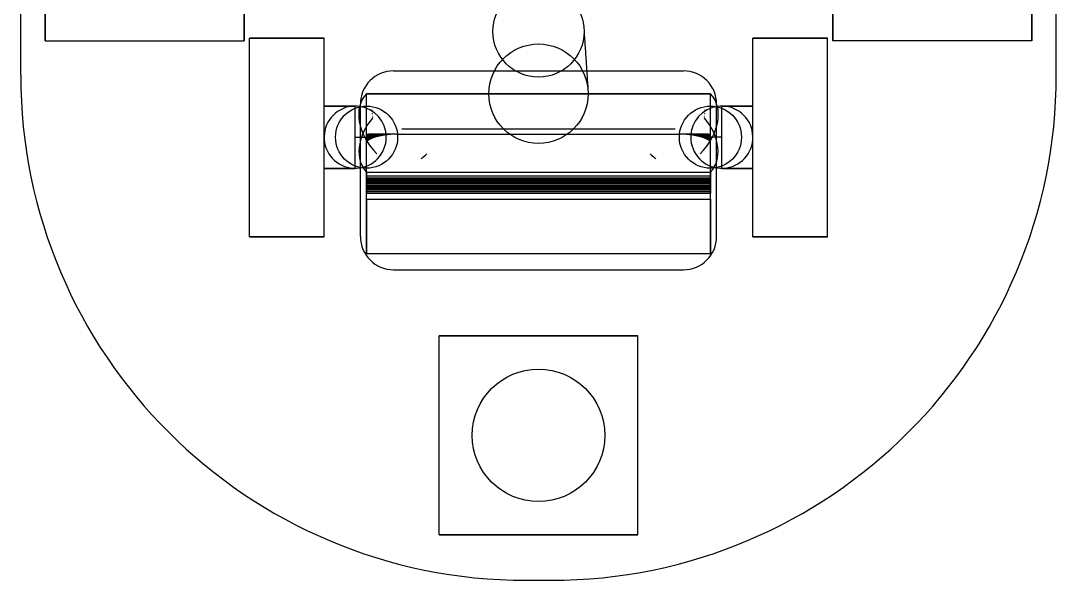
# Model space of a CAD drawing. Header units: millimetres. Extents: x -12.5 to 12.5, y -20 to 24.
# Drawn here: x -12.5 to 12.5, y -20 to -6.49 of the extents above; entities that cross this region are included whole.
import ezdxf

# ---------------------------------------------------------------- set-up
doc = ezdxf.new("R2010")
doc.units = ezdxf.units.MM

msp = doc.modelspace()

# ---------------------------------------------------------------- linework, layer by layer
for p, q in [((-12.5, -7.8, -6.5), (-12.5, 19, -6.5)), ((-12.5, -7.8, -6.5), (-12.5, 19, -6.5)), ((12.5, -7.8, -6.5), (12.5, 19, -6.5)), ((12.5, -7.8, -6.5), (12.5, 19, -6.5)), ((-12.5, -7.8), (-12.5, -3.5)), ((-12.5, -7.8), (-12.5, -3.5)), ((12.5, -7.8), (12.5, -3.5)), ((12.5, -7.8), (12.5, -3.5)), ((-11.908, -5.175), (-11.908, -6.975)), ((-11.908, -5.175), (-11.908, -6.975)), ((-11.908, -6.975, -5.85), (-11.908, -5.175, -5.85)), ((-11.908, -6.975, -5.85), (-11.908, -5.175, -5.85)), ((-7.108, -5.175), (-7.108, -6.975)), ((-7.108, -6.975, -5.85), (-7.108, -5.175, -5.85)), ((-7.108, -5.175), (-7.108, -6.975)), ((-7.108, -6.975, -5.85), (-7.108, -5.175, -5.85)), ((7.108, -5.175), (7.108, -6.975)), ((7.108, -5.175), (7.108, -6.975)), ((7.108, -6.975, -5.85), (7.108, -5.175, -5.85)), ((7.108, -6.975, -5.85), (7.108, -5.175, -5.85)), ((11.908, -5.175), (11.908, -6.975)), ((11.908, -6.975, -5.85), (11.908, -5.175, -5.85)), ((11.908, -5.175), (11.908, -6.975)), ((11.908, -6.975, -5.85), (11.908, -5.175, -5.85)), ((-11.908, -6.975), (-7.108, -6.975)), ((-11.908, -6.975, -5.85), (-11.908, -6.975)), ((-11.908, -6.975, -5.85), (-11.908, -6.975)), ((-11.908, -6.975), (-7.108, -6.975)), ((-11.908, -6.975, -5.85), (-7.108, -6.975, -5.85)), ((-11.908, -6.975, -5.85), (-7.108, -6.975, -5.85)), ((-7.108, -6.975, -5.85), (-7.108, -6.975)), ((-7.108, -6.975, -5.85), (-7.108, -6.975)), ((-6.975, -11.708), (-6.975, -6.908)), ((-5.175, -6.908), (-6.975, -6.908)), ((-5.175, -6.908), (-6.975, -6.908)), ((-6.975, -6.908, -5.85), (-6.975, -6.908)), ((-6.975, -6.908, -5.85), (-5.175, -6.908, -5.85)), ((-6.975, -11.708, -5.85), (-6.975, -6.908, -5.85)), ((-6.975, -6.908, -5.85), (-6.975, -6.908)), ((-6.975, -11.708), (-6.975, -6.908)), ((-6.975, -11.708, -5.85), (-6.975, -6.908, -5.85)), ((-6.975, -6.908, -5.85), (-5.175, -6.908, -5.85)), ((-5.175, -8.555), (-5.175, -6.908)), ((-5.175, -8.555), (-5.175, -6.908)), ((-5.175, -6.908, -5.85), (-5.175, -6.908)), ((-5.175, -11.708, -5.85), (-5.175, -6.908, -5.85)), ((-5.175, -6.908, -5.85), (-5.175, -6.908)), ((-5.175, -11.708, -5.85), (-5.175, -6.908, -5.85)), ((5.175, -8.555), (5.175, -6.908)), ((5.175, -6.908), (6.975, -6.908)), ((5.175, -11.708, -5.85), (5.175, -6.908, -5.85)), ((5.175, -6.908, -5.85), (5.175, -6.908)), ((5.175, -8.555), (5.175, -6.908)), ((5.175, -6.908, -5.85), (5.175, -6.908)), ((6.975, -6.908, -5.85), (5.175, -6.908, -5.85)), ((5.175, -6.908), (6.975, -6.908)), ((6.975, -6.908, -5.85), (5.175, -6.908, -5.85)), ((5.175, -11.708, -5.85), (5.175, -6.908, -5.85)), ((6.975, -11.708), (6.975, -6.908)), ((6.975, -11.708), (6.975, -6.908)), ((6.975, -6.908, -5.85), (6.975, -6.908)), ((6.975, -11.708, -5.85), (6.975, -6.908, -5.85)), ((6.975, -6.908, -5.85), (6.975, -6.908)), ((6.975, -11.708, -5.85), (6.975, -6.908, -5.85)), ((11.908, -6.975), (7.108, -6.975)), ((7.108, -6.975, -5.85), (7.108, -6.975)), ((11.908, -6.975, -5.85), (7.108, -6.975, -5.85)), ((7.108, -6.975, -5.85), (7.108, -6.975)), ((11.908, -6.975), (7.108, -6.975)), ((11.908, -6.975, -5.85), (7.108, -6.975, -5.85)), ((11.908, -6.975, -5.85), (11.908, -6.975)), ((11.908, -6.975, -5.85), (11.908, -6.975)), ((-3.5, -7.7), (3.5, -7.7)), ((-3.5, -7.7), (-3.5, -7.7, 2.2)), ((-3.5, -7.7), (3.5, -7.7)), ((-3.5, -7.7), (-3.5, -7.7, 2.2)), ((-3.5, -7.7, 2.2), (3.5, -7.7, 2.2)), ((-3.5, -7.7, 2.2), (3.5, -7.7, 2.2)), ((3.5, -7.7), (3.5, -7.7, 2.2)), ((3.5, -7.7), (3.5, -7.7, 2.2)), ((-12.5, -7.8, -6.5), (-12.5, -7.8)), ((-12.5, -7.8, -6.5), (-12.5, -7.8)), ((12.5, -7.8, -6.5), (12.5, -7.8)), ((12.5, -7.8, -6.5), (12.5, -7.8)), ((-4.3, -11.7), (-4.3, -8.5)), ((-4.3, -11.7, 2.2), (-4.3, -8.5, 2.2)), ((-4.3, -8.5), (-4.3, -8.5, 2.2)), ((-4.3, -11.7), (-4.3, -8.5)), ((-4.3, -8.5), (-4.3, -8.5, 2.2)), ((-4.3, -11.7, 2.2), (-4.3, -8.5, 2.2)), ((4.15, -8.25, -6.5), (-4.15, -8.25, -6.5)), ((-4.15, -12.119, -6.5), (-4.15, -8.25, -6.5)), ((-4.15, -8.25, 0.65), (-4.15, -8.25, -6.5)), ((-4.15, -9.233, 0.65), (-4.15, -8.25, 0.65)), ((-4.15, -12.119, -6.5), (-4.15, -8.25, -6.5)), ((-4.15, -8.25, 0.65), (-4.15, -8.25, -6.5)), ((4.15, -8.25, -6.5), (-4.15, -8.25, -6.5)), ((-4.15, -8.25, 0.65), (4.15, -8.25, 0.65)), ((-4.15, -9.233, 0.65), (-4.15, -8.25, 0.65)), ((-4.15, -8.25, 0.65), (4.15, -8.25, 0.65)), ((4.15, -12.119, -6.5), (4.15, -8.25, -6.5)), ((4.15, -8.25, 0.65), (4.15, -8.25, -6.5)), ((4.15, -12.119, -6.5), (4.15, -8.25, -6.5)), ((4.15, -9.233, 0.65), (4.15, -8.25, 0.65)), ((4.15, -8.25, 0.65), (4.15, -8.25, -6.5)), ((4.15, -9.233, 0.65), (4.15, -8.25, 0.65)), ((4.3, -11.7), (4.3, -8.5)), ((4.3, -11.7, 2.2), (4.3, -8.5, 2.2)), ((4.3, -11.7), (4.3, -8.5)), ((4.3, -8.5), (4.3, -8.5, 2.2)), ((4.3, -8.5), (4.3, -8.5, 2.2)), ((4.3, -11.7, 2.2), (4.3, -8.5, 2.2)), ((-4.425, -8.555), (-5.175, -8.555)), ((-4.425, -8.555), (-5.175, -8.555)), ((-5.175, -8.555, -5.2), (-5.175, -8.555)), ((-5.175, -8.555, -5.2), (-4.425, -8.555, -5.2)), ((-5.175, -10.055, -5.2), (-5.175, -8.555, -5.2)), ((-5.175, -8.555, -5.2), (-5.175, -8.555)), ((-5.175, -10.055, -5.2), (-5.175, -8.555, -5.2)), ((-5.175, -8.555, -5.2), (-4.425, -8.555, -5.2)), ((-4.425, -10.055), (-4.425, -8.555)), ((-4.425, -8.555, -4.361), (-4.425, -8.555)), ((-4.425, -10.055), (-4.425, -8.555)), ((-4.425, -8.555, -5.2), (-4.425, -8.555, -4.539)), ((-4.425, -8.555, -4.539), (-4.425, -8.555, -4.361)), ((-4.425, -8.555, -4.361), (-4.425, -8.555)), ((-4.425, -9.3, -5.2), (-4.425, -8.555, -5.2)), ((-4.425, -8.555, -5.2), (-4.425, -8.555, -4.539)), ((-4.425, -9.3, -5.2), (-4.425, -8.555, -5.2)), ((-4.425, -8.555, -4.539), (-4.425, -8.555, -4.361)), ((4.425, -10.055), (4.425, -8.555)), ((4.425, -8.555), (5.175, -8.555)), ((4.425, -8.555, -4.361), (4.425, -8.555)), ((4.425, -10.055), (4.425, -8.555)), ((4.425, -8.555, -5.2), (4.425, -8.555, -4.539)), ((5.175, -8.555, -5.2), (4.425, -8.555, -5.2)), ((4.425, -8.555), (5.175, -8.555)), ((4.425, -8.555, -4.361), (4.425, -8.555)), ((4.425, -8.555, -4.539), (4.425, -8.555, -4.361)), ((5.175, -8.555, -5.2), (4.425, -8.555, -5.2)), ((4.425, -9.3, -5.2), (4.425, -8.555, -5.2)), ((4.425, -9.3, -5.2), (4.425, -8.555, -5.2)), ((4.425, -8.555, -5.2), (4.425, -8.555, -4.539)), ((4.425, -8.555, -4.539), (4.425, -8.555, -4.361)), ((5.175, -8.555, -5.2), (5.175, -8.555)), ((5.175, -10.055, -5.2), (5.175, -8.555, -5.2)), ((5.175, -8.555, -5.2), (5.175, -8.555)), ((5.175, -10.055, -5.2), (5.175, -8.555, -5.2)), ((-4.15, -9.248, 0.65), (-4.15, -9.233, 0.65)), ((-4.15, -9.248, 0.65), (-4.15, -9.233, 0.65)), ((-4.15, -9.262, 0.651), (-4.15, -9.248, 0.65)), ((-4.15, -9.262, 0.651), (-4.15, -9.248, 0.65)), ((-3.424, -9.224, 1.491), (3.424, -9.224, 1.491)), ((-3.424, -9.224, 1.491), (3.424, -9.224, 1.491)), ((-3.424, -9.224, 1.491), (3.424, -9.224, 1.491)), ((-3.424, -9.224, 1.491), (3.424, -9.224, 1.491)), ((-3.424, -9.224, 1.491), (3.424, -9.224, 1.491)), ((-3.424, -9.224, 1.491), (3.424, -9.224, 1.491)), ((-3.424, -9.225, 1.491), (3.424, -9.225, 1.491)), ((-3.424, -9.225, 1.491), (3.424, -9.225, 1.491)), ((-3.424, -9.225, 1.491), (3.424, -9.225, 1.491)), ((-3.424, -9.225, 1.491), (3.424, -9.225, 1.491)), ((-3.424, -9.225, 1.491), (3.424, -9.225, 1.491)), ((-3.424, -9.225, 1.491), (3.424, -9.225, 1.491)), ((-3.424, -9.225, 1.491), (3.424, -9.225, 1.491)), ((-3.424, -9.225, 1.491), (3.424, -9.225, 1.491)), ((-3.424, -9.225, 1.491), (3.424, -9.225, 1.491)), ((-3.424, -9.225, 1.491), (3.424, -9.225, 1.491)), ((-3.424, -9.225, 1.491), (3.424, -9.225, 1.491)), ((-3.424, -9.225, 1.491), (3.424, -9.225, 1.491)), ((-3.424, -9.226, 1.491), (3.424, -9.226, 1.491)), ((-3.424, -9.226, 1.491), (3.424, -9.226, 1.491)), ((-3.424, -9.226, 1.491), (3.424, -9.226, 1.491)), ((-3.424, -9.226, 1.491), (3.424, -9.226, 1.491)), ((-3.424, -9.226, 1.491), (3.424, -9.226, 1.491)), ((-3.424, -9.226, 1.491), (3.424, -9.226, 1.491)), ((-3.424, -9.226, 1.491), (3.424, -9.226, 1.491)), ((-3.424, -9.226, 1.491), (3.424, -9.226, 1.491)), ((-3.424, -9.226, 1.491), (3.424, -9.226, 1.491)), ((-3.424, -9.226, 1.491), (3.424, -9.226, 1.491)), ((-3.424, -9.226, 1.491), (3.424, -9.226, 1.491)), ((-3.424, -9.226, 1.491), (3.424, -9.226, 1.491)), ((-3.3, -9.1, 1.5), (-3.3, -9.1, 1.5)), ((-3.3, -9.1, 1.5), (3.3, -9.1, 1.5)), ((-3.3, -9.1, 1.5), (3.3, -9.1, 1.5)), ((-3.3, -9.1, 1.5), (-3.3, -9.1, 1.5)), ((-3.3, -9.1, 1.5), (3.3, -9.1, 1.5)), ((-3.3, -9.1, 1.5), (3.3, -9.1, 1.5)), ((3.3, -9.1, 1.5), (3.3, -9.1, 1.5)), ((3.3, -9.1, 1.5), (3.3, -9.1, 1.5)), ((4.15, -9.248, 0.65), (4.15, -9.233, 0.65)), ((4.15, -9.248, 0.65), (4.15, -9.233, 0.65)), ((4.15, -9.262, 0.651), (4.15, -9.248, 0.65)), ((4.15, -9.262, 0.651), (4.15, -9.248, 0.65)), ((-4.425, -10.055, -5.2), (-4.425, -9.3, -5.2)), ((-4.425, -9.3, -5.2), (-4.15, -9.3, -5.2)), ((-4.425, -9.3, -5.2), (-4.15, -9.3, -5.2)), ((-4.425, -10.055, -5.2), (-4.425, -9.3, -5.2)), ((-4.15, -9.277, 0.652), (-4.15, -9.262, 0.651)), ((-4.15, -9.277, 0.652), (-4.15, -9.262, 0.651)), ((-4.15, -9.292, 0.653), (-4.15, -9.277, 0.652)), ((-4.15, -9.292, 0.653), (-4.15, -9.277, 0.652)), ((-4.15, -9.307, 0.654), (-4.15, -9.292, 0.653)), ((-4.15, -9.307, 0.654), (-4.15, -9.292, 0.653)), ((-4.15, -9.322, 0.655), (-4.15, -9.307, 0.654)), ((-4.15, -9.322, 0.655), (-4.15, -9.307, 0.654)), ((-4.15, -9.336, 0.657), (-4.15, -9.322, 0.655)), ((-4.15, -9.336, 0.657), (-4.15, -9.322, 0.655)), ((-4.15, -9.351, 0.659), (-4.15, -9.336, 0.657)), ((-4.15, -9.351, 0.659), (-4.15, -9.336, 0.657)), ((-4.15, -9.366, 0.662), (-4.15, -9.351, 0.659)), ((-4.15, -9.366, 0.662), (-4.15, -9.351, 0.659)), ((-4.15, -9.38, 0.664), (-4.15, -9.366, 0.662)), ((-4.15, -9.38, 0.664), (-4.15, -9.366, 0.662)), ((-4.15, -9.395, 0.667), (-4.15, -9.38, 0.664)), ((-4.15, -9.395, 0.667), (-4.15, -9.38, 0.664)), ((-4.15, -9.409, 0.67), (-4.15, -9.395, 0.667)), ((-4.15, -9.409, 0.67), (-4.15, -9.395, 0.667)), ((-4.15, -9.424, 0.673), (-4.15, -9.409, 0.67)), ((-4.15, -9.424, 0.673), (-4.15, -9.409, 0.67)), ((-4.15, -9.438, 0.677), (-4.15, -9.424, 0.673)), ((-4.15, -9.438, 0.677), (-4.15, -9.424, 0.673)), ((-4.15, -10.145, 0.867), (-4.15, -9.438, 0.677)), ((-4.15, -10.145, 0.867), (-4.15, -9.438, 0.677)), ((4.15, -9.277, 0.652), (4.15, -9.262, 0.651)), ((4.15, -9.277, 0.652), (4.15, -9.262, 0.651)), ((4.15, -9.292, 0.653), (4.15, -9.277, 0.652)), ((4.15, -9.292, 0.653), (4.15, -9.277, 0.652)), ((4.15, -9.307, 0.654), (4.15, -9.292, 0.653)), ((4.15, -9.307, 0.654), (4.15, -9.292, 0.653)), ((4.425, -9.3, -5.2), (4.15, -9.3, -5.2)), ((4.425, -9.3, -5.2), (4.15, -9.3, -5.2)), ((4.15, -9.322, 0.655), (4.15, -9.307, 0.654)), ((4.15, -9.322, 0.655), (4.15, -9.307, 0.654)), ((4.15, -9.336, 0.657), (4.15, -9.322, 0.655)), ((4.15, -9.336, 0.657), (4.15, -9.322, 0.655)), ((4.15, -9.351, 0.659), (4.15, -9.336, 0.657)), ((4.15, -9.351, 0.659), (4.15, -9.336, 0.657)), ((4.15, -9.366, 0.662), (4.15, -9.351, 0.659)), ((4.15, -9.366, 0.662), (4.15, -9.351, 0.659)), ((4.15, -9.38, 0.664), (4.15, -9.366, 0.662)), ((4.15, -9.38, 0.664), (4.15, -9.366, 0.662)), ((4.15, -9.395, 0.667), (4.15, -9.38, 0.664)), ((4.15, -9.395, 0.667), (4.15, -9.38, 0.664)), ((4.15, -9.409, 0.67), (4.15, -9.395, 0.667)), ((4.15, -9.409, 0.67), (4.15, -9.395, 0.667)), ((4.15, -9.424, 0.673), (4.15, -9.409, 0.67)), ((4.15, -9.424, 0.673), (4.15, -9.409, 0.67)), ((4.15, -9.438, 0.677), (4.15, -9.424, 0.673)), ((4.15, -9.438, 0.677), (4.15, -9.424, 0.673)), ((4.15, -10.145, 0.867), (4.15, -9.438, 0.677)), ((4.15, -10.145, 0.867), (4.15, -9.438, 0.677)), ((4.425, -10.055, -5.2), (4.425, -9.3, -5.2)), ((4.425, -10.055, -5.2), (4.425, -9.3, -5.2)), ((-4.425, -10.055), (-5.175, -10.055)), ((-5.175, -11.708), (-5.175, -10.055)), ((-5.175, -10.055, -5.2), (-4.425, -10.055, -5.2)), ((-5.175, -10.055, -5.2), (-5.175, -10.055)), ((-4.425, -10.055), (-5.175, -10.055)), ((-5.175, -11.708), (-5.175, -10.055)), ((-5.175, -10.055, -5.2), (-5.175, -10.055)), ((-5.175, -10.055, -5.2), (-4.425, -10.055, -5.2)), ((-4.425, -10.055, -5.2), (-4.425, -10.055)), ((-4.425, -10.055, -5.2), (-4.425, -10.055)), ((-4.15, -10.145, 0.867), (-4.15, -10.656, -1.041)), ((-4.15, -10.145, 0.867), (-4.15, -10.656, -1.041)), ((-4.15, -10.145, 0.867), (4.15, -10.145, 0.867)), ((-4.15, -10.145, 0.867), (4.15, -10.145, 0.867)), ((-4.15, -10.289, -1.216), (-4.15, -10.24, -1.222)), ((-4.15, -10.24, -1.222), (-4.15, -10.241, -1.228)), ((-4.15, -10.24, -1.222), (-4.15, -10.241, -1.228)), ((4.15, -10.24, -1.222), (-4.15, -10.24, -1.222)), ((4.15, -10.24, -1.222), (-4.15, -10.24, -1.222)), ((-4.15, -10.289, -1.216), (-4.15, -10.24, -1.222)), ((-4.15, -10.241, -1.228), (-4.15, -10.364, -1.689)), ((-4.15, -10.241, -1.228), (-4.15, -10.364, -1.689)), ((4.15, -10.241, -1.228), (-4.15, -10.241, -1.228)), ((4.15, -10.241, -1.228), (-4.15, -10.241, -1.228)), ((4.15, -10.145, 0.867), (4.15, -10.656, -1.041)), ((4.15, -10.145, 0.867), (4.15, -10.656, -1.041)), ((4.15, -10.24, -1.222), (4.15, -10.241, -1.228)), ((4.15, -10.289, -1.216), (4.15, -10.24, -1.222)), ((4.15, -10.24, -1.222), (4.15, -10.241, -1.228)), ((4.15, -10.289, -1.216), (4.15, -10.24, -1.222)), ((4.15, -10.241, -1.228), (4.15, -10.364, -1.689)), ((4.15, -10.241, -1.228), (4.15, -10.364, -1.689)), ((4.425, -10.055), (5.175, -10.055)), ((4.425, -10.055, -5.2), (4.425, -10.055)), ((4.425, -10.055), (5.175, -10.055)), ((5.175, -10.055, -5.2), (4.425, -10.055, -5.2)), ((4.425, -10.055, -5.2), (4.425, -10.055)), ((5.175, -10.055, -5.2), (4.425, -10.055, -5.2)), ((5.175, -11.708), (5.175, -10.055)), ((5.175, -10.055, -5.2), (5.175, -10.055)), ((5.175, -11.708), (5.175, -10.055)), ((5.175, -10.055, -5.2), (5.175, -10.055)), ((-4.15, -10.336, -1.197), (-4.15, -10.287, -1.204)), ((-4.15, -10.287, -1.204), (-4.15, -10.289, -1.216)), ((-4.15, -10.287, -1.204), (-4.15, -10.289, -1.216)), ((4.15, -10.287, -1.204), (-4.15, -10.287, -1.204)), ((4.15, -10.287, -1.204), (-4.15, -10.287, -1.204)), ((-4.15, -10.336, -1.197), (-4.15, -10.287, -1.204)), ((-4.15, -10.289, -1.216), (4.15, -10.289, -1.216)), ((-4.15, -10.289, -1.216), (4.15, -10.289, -1.216)), ((-4.15, -10.383, -1.177), (-4.15, -10.334, -1.185)), ((-4.15, -10.334, -1.185), (-4.15, -10.336, -1.197)), ((-4.15, -10.334, -1.185), (-4.15, -10.336, -1.197)), ((4.15, -10.334, -1.185), (-4.15, -10.334, -1.185)), ((4.15, -10.334, -1.185), (-4.15, -10.334, -1.185)), ((-4.15, -10.383, -1.177), (-4.15, -10.334, -1.185)), ((-4.15, -10.336, -1.197), (4.15, -10.336, -1.197)), ((-4.15, -10.336, -1.197), (4.15, -10.336, -1.197)), ((-4.15, -10.799, -1.572), (-4.15, -10.364, -1.689)), ((-4.15, -10.799, -1.572), (-4.15, -10.364, -1.689)), ((-4.15, -10.364, -1.689), (4.15, -10.364, -1.689)), ((-4.15, -10.364, -1.689), (4.15, -10.364, -1.689)), ((-4.15, -10.43, -1.156), (-4.15, -10.381, -1.165)), ((-4.15, -10.381, -1.165), (-4.15, -10.383, -1.177)), ((-4.15, -10.381, -1.165), (-4.15, -10.383, -1.177)), ((4.15, -10.381, -1.165), (-4.15, -10.381, -1.165)), ((4.15, -10.381, -1.165), (-4.15, -10.381, -1.165)), ((-4.15, -10.43, -1.156), (-4.15, -10.381, -1.165)), ((-4.15, -10.383, -1.177), (4.15, -10.383, -1.177)), ((-4.15, -10.383, -1.177), (4.15, -10.383, -1.177)), ((-4.15, -10.476, -1.135), (-4.15, -10.427, -1.144)), ((-4.15, -10.427, -1.144), (-4.15, -10.43, -1.156)), ((-4.15, -10.427, -1.144), (-4.15, -10.43, -1.156)), ((4.15, -10.427, -1.144), (-4.15, -10.427, -1.144)), ((4.15, -10.427, -1.144), (-4.15, -10.427, -1.144)), ((-4.15, -10.476, -1.135), (-4.15, -10.427, -1.144)), ((-4.15, -10.43, -1.156), (4.15, -10.43, -1.156)), ((-4.15, -10.43, -1.156), (4.15, -10.43, -1.156)), ((-4.15, -10.522, -1.113), (-4.15, -10.473, -1.123)), ((-4.15, -10.473, -1.123), (-4.15, -10.476, -1.135)), ((-4.15, -10.473, -1.123), (-4.15, -10.476, -1.135)), ((4.15, -10.473, -1.123), (-4.15, -10.473, -1.123)), ((4.15, -10.473, -1.123), (-4.15, -10.473, -1.123)), ((-4.15, -10.522, -1.113), (-4.15, -10.473, -1.123)), ((-4.15, -10.476, -1.135), (4.15, -10.476, -1.135)), ((-4.15, -10.476, -1.135), (4.15, -10.476, -1.135)), ((4.15, -10.287, -1.204), (4.15, -10.289, -1.216)), ((4.15, -10.336, -1.197), (4.15, -10.287, -1.204)), ((4.15, -10.287, -1.204), (4.15, -10.289, -1.216)), ((4.15, -10.336, -1.197), (4.15, -10.287, -1.204)), ((4.15, -10.334, -1.185), (4.15, -10.336, -1.197)), ((4.15, -10.383, -1.177), (4.15, -10.334, -1.185)), ((4.15, -10.334, -1.185), (4.15, -10.336, -1.197)), ((4.15, -10.383, -1.177), (4.15, -10.334, -1.185)), ((4.15, -10.799, -1.572), (4.15, -10.364, -1.689)), ((4.15, -10.799, -1.572), (4.15, -10.364, -1.689)), ((4.15, -10.381, -1.165), (4.15, -10.383, -1.177)), ((4.15, -10.43, -1.156), (4.15, -10.381, -1.165)), ((4.15, -10.381, -1.165), (4.15, -10.383, -1.177)), ((4.15, -10.43, -1.156), (4.15, -10.381, -1.165)), ((4.15, -10.427, -1.144), (4.15, -10.43, -1.156)), ((4.15, -10.476, -1.135), (4.15, -10.427, -1.144)), ((4.15, -10.427, -1.144), (4.15, -10.43, -1.156)), ((4.15, -10.476, -1.135), (4.15, -10.427, -1.144)), ((4.15, -10.473, -1.123), (4.15, -10.476, -1.135)), ((4.15, -10.522, -1.113), (4.15, -10.473, -1.123)), ((4.15, -10.473, -1.123), (4.15, -10.476, -1.135)), ((4.15, -10.522, -1.113), (4.15, -10.473, -1.123)), ((-4.15, -10.567, -1.09), (-4.15, -10.519, -1.101)), ((-4.15, -10.519, -1.101), (-4.15, -10.522, -1.113)), ((-4.15, -10.519, -1.101), (-4.15, -10.522, -1.113)), ((4.15, -10.519, -1.101), (-4.15, -10.519, -1.101)), ((4.15, -10.519, -1.101), (-4.15, -10.519, -1.101)), ((-4.15, -10.567, -1.09), (-4.15, -10.519, -1.101)), ((-4.15, -10.522, -1.113), (4.15, -10.522, -1.113)), ((-4.15, -10.522, -1.113), (4.15, -10.522, -1.113)), ((-4.15, -10.612, -1.066), (-4.15, -10.564, -1.078)), ((-4.15, -10.564, -1.078), (-4.15, -10.567, -1.09)), ((-4.15, -10.564, -1.078), (-4.15, -10.567, -1.09)), ((4.15, -10.564, -1.078), (-4.15, -10.564, -1.078)), ((4.15, -10.564, -1.078), (-4.15, -10.564, -1.078)), ((-4.15, -10.612, -1.066), (-4.15, -10.564, -1.078)), ((-4.15, -10.567, -1.09), (4.15, -10.567, -1.09)), ((-4.15, -10.567, -1.09), (4.15, -10.567, -1.09)), ((-4.15, -10.656, -1.041), (-4.15, -10.609, -1.054)), ((-4.15, -10.609, -1.054), (-4.15, -10.612, -1.066)), ((-4.15, -10.609, -1.054), (-4.15, -10.612, -1.066)), ((4.15, -10.609, -1.054), (-4.15, -10.609, -1.054)), ((4.15, -10.609, -1.054), (-4.15, -10.609, -1.054)), ((-4.15, -10.656, -1.041), (-4.15, -10.609, -1.054)), ((-4.15, -10.612, -1.066), (4.15, -10.612, -1.066)), ((-4.15, -10.612, -1.066), (4.15, -10.612, -1.066)), ((-4.15, -10.656, -1.041), (4.15, -10.656, -1.041)), ((-4.15, -10.656, -1.041), (4.15, -10.656, -1.041)), ((4.15, -10.519, -1.101), (4.15, -10.522, -1.113)), ((4.15, -10.567, -1.09), (4.15, -10.519, -1.101)), ((4.15, -10.519, -1.101), (4.15, -10.522, -1.113)), ((4.15, -10.567, -1.09), (4.15, -10.519, -1.101)), ((4.15, -10.564, -1.078), (4.15, -10.567, -1.09)), ((4.15, -10.612, -1.066), (4.15, -10.564, -1.078)), ((4.15, -10.564, -1.078), (4.15, -10.567, -1.09)), ((4.15, -10.612, -1.066), (4.15, -10.564, -1.078)), ((4.15, -10.609, -1.054), (4.15, -10.612, -1.066)), ((4.15, -10.656, -1.041), (4.15, -10.609, -1.054)), ((4.15, -10.609, -1.054), (4.15, -10.612, -1.066)), ((4.15, -10.656, -1.041), (4.15, -10.609, -1.054)), ((-4.15, -10.799, -1.572), (-4.15, -12.119, -6.5)), ((-4.15, -10.799, -1.572), (4.15, -10.799, -1.572)), ((-4.15, -10.799, -1.572), (-4.15, -12.119, -6.5)), ((-4.15, -10.799, -1.572), (4.15, -10.799, -1.572)), ((4.15, -10.799, -1.572), (4.15, -12.119, -6.5)), ((4.15, -10.799, -1.572), (4.15, -12.119, -6.5)), ((-5.175, -11.708), (-6.975, -11.708)), ((-6.975, -11.708, -5.85), (-5.175, -11.708, -5.85)), ((-6.975, -11.708, -5.85), (-6.975, -11.708)), ((-5.175, -11.708), (-6.975, -11.708)), ((-6.975, -11.708, -5.85), (-6.975, -11.708)), ((-6.975, -11.708, -5.85), (-5.175, -11.708, -5.85)), ((-5.175, -11.708, -5.85), (-5.175, -11.708)), ((-5.175, -11.708, -5.85), (-5.175, -11.708)), ((-4.3, -11.7), (-4.3, -11.7, 2.2)), ((-4.3, -11.7), (-4.3, -11.7, 2.2)), ((4.3, -11.7), (4.3, -11.7, 2.2)), ((4.3, -11.7), (4.3, -11.7, 2.2)), ((5.175, -11.708), (6.975, -11.708)), ((5.175, -11.708, -5.85), (5.175, -11.708)), ((5.175, -11.708, -5.85), (5.175, -11.708)), ((5.175, -11.708), (6.975, -11.708)), ((6.975, -11.708, -5.85), (5.175, -11.708, -5.85)), ((6.975, -11.708, -5.85), (5.175, -11.708, -5.85)), ((6.975, -11.708, -5.85), (6.975, -11.708)), ((6.975, -11.708, -5.85), (6.975, -11.708)), ((4.15, -12.119, -6.5), (-4.15, -12.119, -6.5)), ((4.15, -12.119, -6.5), (-4.15, -12.119, -6.5)), ((-3.5, -12.5), (3.5, -12.5)), ((-3.5, -12.5), (-3.5, -12.5, 2.2)), ((-3.5, -12.5), (3.5, -12.5)), ((-3.5, -12.5, 2.2), (3.5, -12.5, 2.2)), ((-3.5, -12.5), (-3.5, -12.5, 2.2)), ((-3.5, -12.5, 2.2), (3.5, -12.5, 2.2)), ((3.5, -12.5), (3.5, -12.5, 2.2)), ((3.5, -12.5), (3.5, -12.5, 2.2)), ((2.4, -14.1, -6.5), (-2.4, -14.1, -6.5)), ((-2.4, -18.9, -6.5), (-2.4, -14.1, -6.5)), ((-2.4, -14.1, -2.1), (2.4, -14.1, -2.1)), ((-2.4, -14.1, -6.5), (-2.4, -14.1, -2.1)), ((2.4, -14.1, -6.5), (-2.4, -14.1, -6.5)), ((-2.4, -18.9, -6.5), (-2.4, -14.1, -6.5)), ((-2.4, -14.1, -6.5), (-2.4, -14.1, -2.1)), ((-2.4, -18.9, -2.1), (-2.4, -14.1, -2.1)), ((-2.4, -18.9, -2.1), (-2.4, -14.1, -2.1)), ((-2.4, -14.1, -2.1), (2.4, -14.1, -2.1)), ((2.4, -18.9, -6.5), (2.4, -14.1, -6.5)), ((2.4, -18.9, -2.1), (2.4, -14.1, -2.1)), ((2.4, -14.1, -6.5), (2.4, -14.1, -2.1)), ((2.4, -18.9, -6.5), (2.4, -14.1, -6.5)), ((2.4, -14.1, -6.5), (2.4, -14.1, -2.1)), ((2.4, -18.9, -2.1), (2.4, -14.1, -2.1)), ((1.6, -16.5, -2), (1.6, -16.5)), ((1.6, -16.5, -2), (1.6, -16.5)), ((2.4, -18.9, -6.5), (-2.4, -18.9, -6.5)), ((2.4, -18.9, -6.5), (-2.4, -18.9, -6.5)), ((-2.4, -18.9, -6.5), (-2.4, -18.9, -2.1)), ((-2.4, -18.9, -2.1), (2.4, -18.9, -2.1)), ((-2.4, -18.9, -6.5), (-2.4, -18.9, -2.1)), ((-2.4, -18.9, -2.1), (2.4, -18.9, -2.1)), ((2.4, -18.9, -6.5), (2.4, -18.9, -2.1)), ((2.4, -18.9, -6.5), (2.4, -18.9, -2.1)), ((-0.3, -20), (0.3, -20)), ((-0.3, -20, -6.5), (-0.3, -20)), ((-0.3, -20, -6.5), (0.3, -20, -6.5)), ((-0.3, -20, -6.5), (0.3, -20, -6.5)), ((-0.3, -20), (0.3, -20)), ((-0.3, -20, -6.5), (-0.3, -20)), ((0.3, -20, -6.5), (0.3, -20)), ((0.3, -20, -6.5), (0.3, -20))]:
    msp.add_line(p, q)
for centre, radius in [((0, -6.75, -5), 1.1), ((0, -6.75, -5), 1.1), ((0, -8.25, -5), 1.2), ((0, -8.25, -5), 1.2), ((-4.15, -9.3, -4.45), 0.75), ((-4.15, -9.3, -4.45), 0.75), ((4.15, -9.3, -4.45), 0.75), ((4.15, -9.3, -4.45), 0.75), ((0, -16.5), 1.6), ((0, -16.5), 1.6), ((0, -16.5, -2), 1.6), ((0, -16.5, -2), 1.6)]:
    msp.add_circle(centre, radius)
for centre, radius, start, end in [((-3.5, -8.5), 0.8, 90, 180), ((-3.5, -8.5), 0.8, 90, 180), ((-3.5, -8.5, 2.2), 0.8, 90, 180), ((-3.5, -8.5, 2.2), 0.8, 90, 180), ((3.5, -8.5), 0.8, 0, 90), ((3.5, -8.5), 0.8, 0, 90), ((3.5, -8.5, 2.2), 0.8, 0, 90), ((3.5, -8.5, 2.2), 0.8, 0, 90), ((-0.3, -7.8), 12.2, 180, 270), ((-0.3, -7.8, -6.5), 12.2, 180, 270), ((-0.3, -7.8), 12.2, 180, 270), ((-0.3, -7.8, -6.5), 12.2, 180, 270), ((0.3, -7.8), 12.2, -90, 0), ((0.3, -7.8, -6.5), 12.2, -90, 0), ((0.3, -7.8, -6.5), 12.2, -90, 0), ((0.3, -7.8), 12.2, -90, 0), ((-4.425, -9.3, -4.45), 0.75, 96.8466, 360), ((-4.425, -9.3, -4.45), 0.75, 96.8466, 360), ((-4.425, -9.3, -4.45), 0.75, 83.1534, 96.8466), ((-4.425, -9.3, -4.45), 0.75, 83.1534, 96.8466), ((-4.425, -9.3, -4.45), 0.75, 0, 83.1534), ((-4.425, -9.3, -4.45), 0.75, 0, 83.1534), ((4.425, -9.3, -4.45), 0.75, -180, 83.1534), ((4.425, -9.3, -4.45), 0.75, -180, 83.1534), ((4.425, -9.3, -4.45), 0.75, 96.8466, 180), ((4.425, -9.3, -4.45), 0.75, 96.8466, 180), ((4.425, -9.3, -4.45), 0.75, 83.1534, 96.8466), ((4.425, -9.3, -4.45), 0.75, 83.1534, 96.8466), ((-3.5, -11.7), 0.8, 180, 270), ((-3.5, -11.7), 0.8, 180, 270), ((-3.5, -11.7, 2.2), 0.8, 180, 270), ((-3.5, -11.7, 2.2), 0.8, 180, 270), ((3.5, -11.7), 0.8, -90, 0), ((3.5, -11.7), 0.8, -90, 0), ((3.5, -11.7, 2.2), 0.8, -90, 0), ((3.5, -11.7, 2.2), 0.8, -90, 0)]:
    msp.add_arc(centre, radius, start, end)
for centre, major_axis, ratio, start_param, end_param in [((-3.3, -9.1, 0.65), (-0.85, 0.85), 0.707107, 0, 1.570796), ((-3.3, -9.1, 0.65), (-0.85, 0.85), 0.707107, 0, 1.570796), ((3.3, -9.1, 0.65), (0.85, 0.85), 0.707107, 4.712389, 6.283185), ((3.3, -9.1, 0.65), (0.85, 0.85), 0.707107, 4.712389, 6.283185), ((-3.3, -9.115, 0.648), (0.85, 0.85, -0.015), 0.707107, 1.717143, 1.71893), ((-3.3, -9.115, 0.648), (0.85, 0.85, -0.015), 0.707107, 1.717143, 1.71893), ((-3.3, -9.13, 0.646), (0.85, 0.849, -0.03), 0.707107, 1.717143, 1.71893), ((-3.3, -9.13, 0.646), (0.85, 0.849, -0.03), 0.707107, 1.717143, 1.71893), ((-3.3, -9.145, 0.645), (0.85, 0.849, -0.044), 0.707107, 1.717143, 1.71893), ((-3.3, -9.145, 0.645), (0.85, 0.849, -0.044), 0.707107, 1.717143, 1.71893), ((-3.3, -9.16, 0.643), (0.85, 0.848, -0.059), 0.707107, 1.717143, 1.71893), ((-3.3, -9.16, 0.643), (0.85, 0.848, -0.059), 0.707107, 1.717143, 1.71893), ((-3.3, -9.175, 0.642), (0.85, 0.847, -0.074), 0.707107, 1.717143, 1.71893), ((-3.3, -9.175, 0.642), (0.85, 0.847, -0.074), 0.707107, 1.717143, 1.71893), ((-3.3, -9.19, 0.642), (0.85, 0.845, -0.089), 0.707107, 1.717143, 1.71893), ((-3.3, -9.19, 0.642), (0.85, 0.845, -0.089), 0.707107, 1.717143, 1.71893), ((-3.3, -9.205, 0.641), (0.85, 0.844, -0.104), 0.707107, 1.717143, 1.71893), ((-3.3, -9.205, 0.641), (0.85, 0.844, -0.104), 0.707107, 1.717143, 1.71893), ((-3.3, -9.22, 0.641), (0.85, 0.842, -0.118), 0.707107, 1.717143, 1.71893), ((-3.3, -9.22, 0.641), (0.85, 0.842, -0.118), 0.707107, 1.717143, 1.71893), ((3.3, -9.205, 0.641), (-0.85, 0.844, -0.104), 0.707107, 4.564255, 4.566042), ((3.3, -9.205, 0.641), (-0.85, 0.844, -0.104), 0.707107, 4.564255, 4.566042), ((3.3, -9.22, 0.641), (-0.85, 0.842, -0.118), 0.707107, 4.564255, 4.566042), ((3.3, -9.22, 0.641), (-0.85, 0.842, -0.118), 0.707107, 4.564255, 4.566042), ((3.3, -9.175, 0.642), (-0.85, 0.847, -0.074), 0.707107, 4.564255, 4.566042), ((3.3, -9.175, 0.642), (-0.85, 0.847, -0.074), 0.707107, 4.564255, 4.566042), ((3.3, -9.19, 0.642), (-0.85, 0.845, -0.089), 0.707107, 4.564255, 4.566042), ((3.3, -9.19, 0.642), (-0.85, 0.845, -0.089), 0.707107, 4.564255, 4.566042), ((3.3, -9.13, 0.646), (-0.85, 0.849, -0.03), 0.707107, 4.564255, 4.566042), ((3.3, -9.13, 0.646), (-0.85, 0.849, -0.03), 0.707107, 4.564255, 4.566042), ((3.3, -9.145, 0.645), (-0.85, 0.849, -0.044), 0.707107, 4.564255, 4.566042), ((3.3, -9.145, 0.645), (-0.85, 0.849, -0.044), 0.707107, 4.564255, 4.566042), ((3.3, -9.16, 0.643), (-0.85, 0.848, -0.059), 0.707107, 4.564255, 4.566042), ((3.3, -9.16, 0.643), (-0.85, 0.848, -0.059), 0.707107, 4.564255, 4.566042), ((3.3, -9.115, 0.648), (-0.85, 0.85, -0.015), 0.707107, 4.564255, 4.566042), ((3.3, -9.115, 0.648), (-0.85, 0.85, -0.015), 0.707107, 4.564255, 4.566042), ((-3.3, -9.324, 0.647), (0.85, 0.821, -0.22), 0.707107, 1.717143, 3.141593), ((-3.3, -9.324, 0.647), (0.85, 0.821, -0.22), 0.707107, 1.717143, 3.141593), ((-3.3, -9.235, 0.641), (0.85, 0.84, -0.133), 0.707107, 1.717143, 1.71893), ((-3.3, -9.235, 0.641), (0.85, 0.84, -0.133), 0.707107, 1.717143, 1.71893), ((-3.3, -9.25, 0.641), (0.85, 0.837, -0.148), 0.707107, 1.717143, 1.71893), ((-3.3, -9.25, 0.641), (0.85, 0.837, -0.148), 0.707107, 1.717143, 1.71893), ((-3.3, -9.264, 0.642), (0.85, 0.834, -0.162), 0.707107, 1.717143, 1.71893), ((-3.3, -9.264, 0.642), (0.85, 0.834, -0.162), 0.707107, 1.717143, 1.71893), ((-3.3, -9.279, 0.643), (0.85, 0.831, -0.177), 0.707107, 1.717143, 1.71893), ((-3.3, -9.279, 0.643), (0.85, 0.831, -0.177), 0.707107, 1.717143, 1.71893), ((-3.3, -9.294, 0.644), (0.85, 0.828, -0.191), 0.707107, 1.717143, 1.71893), ((-3.3, -9.294, 0.644), (0.85, 0.828, -0.191), 0.707107, 1.717143, 1.71893), ((-3.3, -9.309, 0.645), (0.85, 0.825, -0.206), 0.707107, 1.717143, 1.71893), ((-3.3, -9.309, 0.645), (0.85, 0.825, -0.206), 0.707107, 1.717143, 1.71893), ((3.3, -9.324, 0.647), (-0.85, 0.821, -0.22), 0.707107, 3.141593, 4.566042), ((3.3, -9.324, 0.647), (-0.85, 0.821, -0.22), 0.707107, 3.141593, 4.566042), ((3.3, -9.309, 0.645), (-0.85, 0.825, -0.206), 0.707107, 4.564255, 4.566042), ((3.3, -9.309, 0.645), (-0.85, 0.825, -0.206), 0.707107, 4.564255, 4.566042), ((3.3, -9.294, 0.644), (-0.85, 0.828, -0.191), 0.707107, 4.564255, 4.566042), ((3.3, -9.294, 0.644), (-0.85, 0.828, -0.191), 0.707107, 4.564255, 4.566042), ((3.3, -9.279, 0.643), (-0.85, 0.831, -0.177), 0.707107, 4.564255, 4.566042), ((3.3, -9.279, 0.643), (-0.85, 0.831, -0.177), 0.707107, 4.564255, 4.566042), ((3.3, -9.264, 0.642), (-0.85, 0.834, -0.162), 0.707107, 4.564255, 4.566042), ((3.3, -9.264, 0.642), (-0.85, 0.834, -0.162), 0.707107, 4.564255, 4.566042), ((3.3, -9.25, 0.641), (-0.85, 0.837, -0.148), 0.707107, 4.564255, 4.566042), ((3.3, -9.25, 0.641), (-0.85, 0.837, -0.148), 0.707107, 4.564255, 4.566042), ((3.3, -9.235, 0.641), (-0.85, 0.84, -0.133), 0.707107, 4.564255, 4.566042), ((3.3, -9.235, 0.641), (-0.85, 0.84, -0.133), 0.707107, 4.564255, 4.566042), ((-3.3, -9.233, 0.65), (0, 0.007, 0.85), 0.999962, 0.148134, 1.570795), ((-3.3, -9.233, 0.65), (0, 0.007, 0.85), 0.999962, 0.148134, 1.570795), ((-3.3, -9.322, 0.655), (0, 0.096, 0.845), 0.999962, 0.148134, 1.570796), ((-3.3, -9.307, 0.654), (0, 0.081, 0.846), 0.999962, 0.148134, 1.570796), ((-3.3, -9.322, 0.655), (0, 0.096, 0.845), 0.999962, 0.148134, 1.570796), ((-3.3, -9.292, 0.653), (0, 0.067, 0.847), 0.999962, 0.148134, 1.570796), ((-3.3, -9.307, 0.654), (0, 0.081, 0.846), 0.999962, 0.148134, 1.570796), ((-3.3, -9.277, 0.652), (0, 0.052, 0.848), 0.999962, 0.148134, 1.570796), ((-3.3, -9.292, 0.653), (0, 0.067, 0.847), 0.999962, 0.148134, 1.570796), ((-3.3, -9.262, 0.651), (0, 0.037, 0.849), 0.999962, 0.148134, 1.570796), ((-3.3, -9.277, 0.652), (0, 0.052, 0.848), 0.999962, 0.148134, 1.570796), ((-3.3, -9.248, 0.65), (0, 0.022, 0.85), 0.999962, 0.148134, 1.570796), ((-3.3, -9.262, 0.651), (0, 0.037, 0.849), 0.999962, 0.148134, 1.570796), ((-3.3, -9.248, 0.65), (0, 0.022, 0.85), 0.999962, 0.148134, 1.570796), ((-3.3, -9.409, 0.67), (0, 0.184, 0.83), 0.999962, 0.148134, 1.570796), ((-3.3, -9.395, 0.667), (0, 0.169, 0.833), 0.999962, 0.148134, 1.570796), ((-3.3, -9.409, 0.67), (0, 0.184, 0.83), 0.999962, 0.148134, 1.570796), ((-3.3, -9.38, 0.664), (0, 0.155, 0.836), 0.999962, 0.148134, 1.570796), ((-3.3, -9.395, 0.667), (0, 0.169, 0.833), 0.999962, 0.148134, 1.570796), ((-3.3, -9.366, 0.662), (0, 0.14, 0.838), 0.999962, 0.148134, 1.570796), ((-3.3, -9.38, 0.664), (0, 0.155, 0.836), 0.999962, 0.148134, 1.570796), ((-3.3, -9.351, 0.659), (0, 0.126, 0.841), 0.999962, 0.148134, 1.570796), ((-3.3, -9.366, 0.662), (0, 0.14, 0.838), 0.999962, 0.148134, 1.570796), ((-3.3, -9.336, 0.657), (0, 0.111, 0.843), 0.999962, 0.148134, 1.570796), ((-3.3, -9.351, 0.659), (0, 0.126, 0.841), 0.999962, 0.148134, 1.570796), ((-3.3, -9.336, 0.657), (0, 0.111, 0.843), 0.999962, 0.148134, 1.570796), ((-3.3, -9.438, 0.677), (0, 0.213, 0.823), 0.999962, 0.148134, 1.570796), ((-3.3, -9.424, 0.673), (0, 0.198, 0.827), 0.999962, 0.148134, 1.570796), ((-3.3, -9.438, 0.677), (0, 0.213, 0.823), 0.999962, 0.148134, 1.570796), ((-3.3, -9.424, 0.673), (0, 0.198, 0.827), 0.999962, 0.148134, 1.570796), ((-3.3, -9.233, 0.65), (0, 0.007, 0.85), 0.999962, 1.570795, 1.570796), ((-3.3, -9.233, 0.65), (0, 0.007, 0.85), 0.999962, 1.570795, 1.570796), ((3.3, -9.233, 0.65), (0, 0.007, 0.85), 0.999962, 4.71239, 6.135051), ((3.3, -9.233, 0.65), (0, 0.007, 0.85), 0.999962, 4.71239, 6.135051), ((3.3, -9.322, 0.655), (0, 0.096, 0.845), 0.999962, 4.712389, 6.135051), ((3.3, -9.322, 0.655), (0, 0.096, 0.845), 0.999962, 4.712389, 6.135051), ((3.3, -9.307, 0.654), (0, 0.081, 0.846), 0.999962, 4.712389, 6.135051), ((3.3, -9.307, 0.654), (0, 0.081, 0.846), 0.999962, 4.712389, 6.135051), ((3.3, -9.292, 0.653), (0, 0.067, 0.847), 0.999962, 4.712389, 6.135051), ((3.3, -9.292, 0.653), (0, 0.067, 0.847), 0.999962, 4.712389, 6.135051), ((3.3, -9.277, 0.652), (0, 0.052, 0.848), 0.999962, 4.712389, 6.135051), ((3.3, -9.277, 0.652), (0, 0.052, 0.848), 0.999962, 4.712389, 6.135051), ((3.3, -9.262, 0.651), (0, 0.037, 0.849), 0.999962, 4.712389, 6.135051), ((3.3, -9.262, 0.651), (0, 0.037, 0.849), 0.999962, 4.712389, 6.135051), ((3.3, -9.248, 0.65), (0, 0.022, 0.85), 0.999962, 4.712389, 6.135051), ((3.3, -9.248, 0.65), (0, 0.022, 0.85), 0.999962, 4.712389, 6.135051), ((3.3, -9.409, 0.67), (0, 0.184, 0.83), 0.999962, 4.712389, 6.135051), ((3.3, -9.409, 0.67), (0, 0.184, 0.83), 0.999962, 4.712389, 6.135051), ((3.3, -9.395, 0.667), (0, 0.169, 0.833), 0.999962, 4.712389, 6.135051), ((3.3, -9.395, 0.667), (0, 0.169, 0.833), 0.999962, 4.712389, 6.135051), ((3.3, -9.38, 0.664), (0, 0.155, 0.836), 0.999962, 4.712389, 6.135051), ((3.3, -9.38, 0.664), (0, 0.155, 0.836), 0.999962, 4.712389, 6.135051), ((3.3, -9.366, 0.662), (0, 0.14, 0.838), 0.999962, 4.712389, 6.135051), ((3.3, -9.366, 0.662), (0, 0.14, 0.838), 0.999962, 4.712389, 6.135051), ((3.3, -9.351, 0.659), (0, 0.126, 0.841), 0.999962, 4.712389, 6.135051), ((3.3, -9.351, 0.659), (0, 0.126, 0.841), 0.999962, 4.712389, 6.135051), ((3.3, -9.336, 0.657), (0, 0.111, 0.843), 0.999962, 4.712389, 6.135051), ((3.3, -9.336, 0.657), (0, 0.111, 0.843), 0.999962, 4.712389, 6.135051), ((3.3, -9.438, 0.677), (0, 0.213, 0.823), 0.999962, 4.712389, 6.135051), ((3.3, -9.438, 0.677), (0, 0.213, 0.823), 0.999962, 4.712389, 6.135051), ((3.3, -9.424, 0.673), (0, 0.198, 0.827), 0.999962, 4.712389, 6.135051), ((3.3, -9.424, 0.673), (0, 0.198, 0.827), 0.999962, 4.712389, 6.135051), ((3.3, -9.233, 0.65), (0, 0.007, 0.85), 0.999962, 4.712389, 4.71239), ((3.3, -9.233, 0.65), (0, 0.007, 0.85), 0.999962, 4.712389, 4.71239), ((-3.3, -9.1, 0.65), (0.85, 0.85), 0.707107, 4.564255, 4.712389), ((-3.3, -9.1, 0.65), (0.85, 0.85), 0.707107, 4.564255, 4.712389), ((3.3, -9.1, 0.65), (-0.85, 0.85), 0.707107, 1.570796, 1.71893), ((3.3, -9.1, 0.65), (-0.85, 0.85), 0.707107, 1.570796, 1.71893)]:
    msp.add_ellipse(centre, major_axis=major_axis, ratio=ratio, start_param=start_param, end_param=end_param)
for points, degree in [([(1.1, -6.75, -5), (1.2, -8.25, -5)], 1), ([(1.1, -6.75, -5), (1.2, -8.25, -5)], 1), ([(-3.425, -9.226, 1.491), (-3.425, -9.226, 1.491), (-3.425, -9.225, 1.491), (-3.425, -9.225, 1.491), (-3.425, -9.225, 1.491), (-3.424, -9.225, 1.491), (-3.424, -9.225, 1.491), (-3.424, -9.224, 1.491)], 7), ([(-3.425, -9.226, 1.491), (-3.425, -9.225, 1.491), (-3.425, -9.225, 1.491), (-3.425, -9.225, 1.491), (-3.425, -9.225, 1.491), (-3.424, -9.225, 1.491), (-3.424, -9.224, 1.491), (-3.424, -9.224, 1.491)], 7), ([(-3.425, -9.225, 1.491), (-3.425, -9.225, 1.491), (-3.425, -9.225, 1.491), (-3.425, -9.225, 1.491), (-3.425, -9.225, 1.491), (-3.424, -9.225, 1.491), (-3.424, -9.224, 1.491), (-3.424, -9.224, 1.491)], 7), ([(-3.425, -9.226, 1.491), (-3.425, -9.226, 1.491), (-3.425, -9.225, 1.491), (-3.425, -9.225, 1.491), (-3.425, -9.225, 1.491), (-3.424, -9.225, 1.491), (-3.424, -9.225, 1.491), (-3.424, -9.224, 1.491)], 7), ([(-3.425, -9.226, 1.491), (-3.425, -9.225, 1.491), (-3.425, -9.225, 1.491), (-3.425, -9.225, 1.491), (-3.425, -9.225, 1.491), (-3.424, -9.225, 1.491), (-3.424, -9.224, 1.491), (-3.424, -9.224, 1.491)], 7), ([(-3.425, -9.225, 1.491), (-3.425, -9.225, 1.491), (-3.425, -9.225, 1.491), (-3.425, -9.225, 1.491), (-3.425, -9.225, 1.491), (-3.424, -9.225, 1.491), (-3.424, -9.224, 1.491), (-3.424, -9.224, 1.491)], 7), ([(-3.425, -9.227, 1.491), (-3.425, -9.227, 1.491), (-3.425, -9.226, 1.491), (-3.425, -9.226, 1.491), (-3.425, -9.226, 1.491), (-3.424, -9.226, 1.491), (-3.424, -9.226, 1.491), (-3.424, -9.225, 1.491)], 7), ([(-3.425, -9.227, 1.491), (-3.425, -9.226, 1.491), (-3.425, -9.226, 1.491), (-3.425, -9.226, 1.491), (-3.425, -9.226, 1.491), (-3.424, -9.226, 1.491), (-3.424, -9.225, 1.491), (-3.424, -9.225, 1.491)], 7), ([(-3.425, -9.226, 1.491), (-3.425, -9.226, 1.491), (-3.425, -9.226, 1.491), (-3.425, -9.226, 1.491), (-3.425, -9.226, 1.491), (-3.424, -9.225, 1.491), (-3.424, -9.225, 1.491), (-3.424, -9.225, 1.491)], 7), ([(-3.425, -9.226, 1.491), (-3.425, -9.226, 1.491), (-3.425, -9.226, 1.491), (-3.425, -9.226, 1.491), (-3.425, -9.225, 1.491), (-3.424, -9.225, 1.491), (-3.424, -9.225, 1.491), (-3.424, -9.225, 1.491)], 7), ([(-3.425, -9.226, 1.491), (-3.425, -9.226, 1.491), (-3.425, -9.226, 1.491), (-3.425, -9.226, 1.491), (-3.425, -9.225, 1.491), (-3.424, -9.225, 1.491), (-3.424, -9.225, 1.491), (-3.424, -9.225, 1.491)], 7), ([(-3.425, -9.226, 1.491), (-3.425, -9.226, 1.491), (-3.425, -9.226, 1.491), (-3.425, -9.225, 1.491), (-3.425, -9.225, 1.491), (-3.424, -9.225, 1.491), (-3.424, -9.225, 1.491), (-3.424, -9.225, 1.491)], 7), ([(-3.425, -9.227, 1.491), (-3.425, -9.227, 1.491), (-3.425, -9.226, 1.491), (-3.425, -9.226, 1.491), (-3.425, -9.226, 1.491), (-3.424, -9.226, 1.491), (-3.424, -9.226, 1.491), (-3.424, -9.225, 1.491)], 7), ([(-3.425, -9.227, 1.491), (-3.425, -9.226, 1.491), (-3.425, -9.226, 1.491), (-3.425, -9.226, 1.491), (-3.425, -9.226, 1.491), (-3.424, -9.226, 1.491), (-3.424, -9.225, 1.491), (-3.424, -9.225, 1.491)], 7), ([(-3.425, -9.226, 1.491), (-3.425, -9.226, 1.491), (-3.425, -9.226, 1.491), (-3.425, -9.226, 1.491), (-3.425, -9.226, 1.491), (-3.424, -9.225, 1.491), (-3.424, -9.225, 1.491), (-3.424, -9.225, 1.491)], 7), ([(-3.425, -9.226, 1.491), (-3.425, -9.226, 1.491), (-3.425, -9.226, 1.491), (-3.425, -9.226, 1.491), (-3.425, -9.225, 1.491), (-3.424, -9.225, 1.491), (-3.424, -9.225, 1.491), (-3.424, -9.225, 1.491)], 7), ([(-3.425, -9.226, 1.491), (-3.425, -9.226, 1.491), (-3.425, -9.226, 1.491), (-3.425, -9.226, 1.491), (-3.425, -9.225, 1.491), (-3.424, -9.225, 1.491), (-3.424, -9.225, 1.491), (-3.424, -9.225, 1.491)], 7), ([(-3.425, -9.226, 1.491), (-3.425, -9.226, 1.491), (-3.425, -9.226, 1.491), (-3.425, -9.225, 1.491), (-3.425, -9.225, 1.491), (-3.424, -9.225, 1.491), (-3.424, -9.225, 1.491), (-3.424, -9.225, 1.491)], 7), ([(-3.425, -9.228, 1.491), (-3.425, -9.228, 1.491), (-3.425, -9.227, 1.491), (-3.425, -9.227, 1.491), (-3.425, -9.227, 1.491), (-3.424, -9.227, 1.491), (-3.424, -9.227, 1.491), (-3.424, -9.226, 1.491)], 7), ([(-3.425, -9.228, 1.491), (-3.425, -9.227, 1.491), (-3.425, -9.227, 1.491), (-3.425, -9.227, 1.491), (-3.425, -9.227, 1.491), (-3.424, -9.227, 1.491), (-3.424, -9.226, 1.491), (-3.424, -9.226, 1.491)], 7), ([(-3.425, -9.227, 1.491), (-3.425, -9.227, 1.491), (-3.425, -9.227, 1.491), (-3.425, -9.227, 1.491), (-3.425, -9.227, 1.491), (-3.424, -9.226, 1.491), (-3.424, -9.226, 1.491), (-3.424, -9.226, 1.491)], 7), ([(-3.425, -9.227, 1.491), (-3.425, -9.227, 1.491), (-3.425, -9.227, 1.491), (-3.425, -9.227, 1.491), (-3.425, -9.226, 1.491), (-3.424, -9.226, 1.491), (-3.424, -9.226, 1.491), (-3.424, -9.226, 1.491)], 7), ([(-3.425, -9.227, 1.491), (-3.425, -9.227, 1.491), (-3.425, -9.227, 1.491), (-3.425, -9.226, 1.491), (-3.425, -9.226, 1.491), (-3.424, -9.226, 1.491), (-3.424, -9.226, 1.491), (-3.424, -9.226, 1.491)], 7), ([(-3.425, -9.227, 1.491), (-3.425, -9.227, 1.491), (-3.425, -9.227, 1.491), (-3.425, -9.226, 1.491), (-3.425, -9.226, 1.491), (-3.424, -9.226, 1.491), (-3.424, -9.226, 1.491), (-3.424, -9.226, 1.491)], 7), ([(-3.425, -9.228, 1.491), (-3.425, -9.228, 1.491), (-3.425, -9.227, 1.491), (-3.425, -9.227, 1.491), (-3.425, -9.227, 1.491), (-3.424, -9.227, 1.491), (-3.424, -9.227, 1.491), (-3.424, -9.226, 1.491)], 7), ([(-3.425, -9.228, 1.491), (-3.425, -9.227, 1.491), (-3.425, -9.227, 1.491), (-3.425, -9.227, 1.491), (-3.425, -9.227, 1.491), (-3.424, -9.227, 1.491), (-3.424, -9.226, 1.491), (-3.424, -9.226, 1.491)], 7), ([(-3.425, -9.227, 1.491), (-3.425, -9.227, 1.491), (-3.425, -9.227, 1.491), (-3.425, -9.227, 1.491), (-3.425, -9.227, 1.491), (-3.424, -9.226, 1.491), (-3.424, -9.226, 1.491), (-3.424, -9.226, 1.491)], 7), ([(-3.425, -9.227, 1.491), (-3.425, -9.227, 1.491), (-3.425, -9.227, 1.491), (-3.425, -9.227, 1.491), (-3.425, -9.226, 1.491), (-3.424, -9.226, 1.491), (-3.424, -9.226, 1.491), (-3.424, -9.226, 1.491)], 7), ([(-3.425, -9.227, 1.491), (-3.425, -9.227, 1.491), (-3.425, -9.227, 1.491), (-3.425, -9.226, 1.491), (-3.425, -9.226, 1.491), (-3.424, -9.226, 1.491), (-3.424, -9.226, 1.491), (-3.424, -9.226, 1.491)], 7), ([(-3.425, -9.227, 1.491), (-3.425, -9.227, 1.491), (-3.425, -9.227, 1.491), (-3.425, -9.226, 1.491), (-3.425, -9.226, 1.491), (-3.424, -9.226, 1.491), (-3.424, -9.226, 1.491), (-3.424, -9.226, 1.491)], 7), ([(3.425, -9.226, 1.491), (3.425, -9.226, 1.491), (3.425, -9.225, 1.491), (3.425, -9.225, 1.491), (3.425, -9.225, 1.491), (3.424, -9.225, 1.491), (3.424, -9.225, 1.491), (3.424, -9.224, 1.491)], 7), ([(3.425, -9.226, 1.491), (3.425, -9.225, 1.491), (3.425, -9.225, 1.491), (3.425, -9.225, 1.491), (3.425, -9.225, 1.491), (3.424, -9.225, 1.491), (3.424, -9.224, 1.491), (3.424, -9.224, 1.491)], 7), ([(3.425, -9.225, 1.491), (3.425, -9.225, 1.491), (3.425, -9.225, 1.491), (3.425, -9.225, 1.491), (3.425, -9.225, 1.491), (3.424, -9.225, 1.491), (3.424, -9.224, 1.491), (3.424, -9.224, 1.491)], 7), ([(3.425, -9.226, 1.491), (3.425, -9.226, 1.491), (3.425, -9.225, 1.491), (3.425, -9.225, 1.491), (3.425, -9.225, 1.491), (3.424, -9.225, 1.491), (3.424, -9.225, 1.491), (3.424, -9.224, 1.491)], 7), ([(3.425, -9.226, 1.491), (3.425, -9.225, 1.491), (3.425, -9.225, 1.491), (3.425, -9.225, 1.491), (3.425, -9.225, 1.491), (3.424, -9.225, 1.491), (3.424, -9.224, 1.491), (3.424, -9.224, 1.491)], 7), ([(3.425, -9.225, 1.491), (3.425, -9.225, 1.491), (3.425, -9.225, 1.491), (3.425, -9.225, 1.491), (3.425, -9.225, 1.491), (3.424, -9.225, 1.491), (3.424, -9.224, 1.491), (3.424, -9.224, 1.491)], 7), ([(3.425, -9.227, 1.491), (3.425, -9.227, 1.491), (3.425, -9.226, 1.491), (3.425, -9.226, 1.491), (3.425, -9.226, 1.491), (3.424, -9.226, 1.491), (3.424, -9.226, 1.491), (3.424, -9.225, 1.491)], 7), ([(3.425, -9.227, 1.491), (3.425, -9.226, 1.491), (3.425, -9.226, 1.491), (3.425, -9.226, 1.491), (3.425, -9.226, 1.491), (3.424, -9.226, 1.491), (3.424, -9.225, 1.491), (3.424, -9.225, 1.491)], 7), ([(3.425, -9.226, 1.491), (3.425, -9.226, 1.491), (3.425, -9.226, 1.491), (3.425, -9.226, 1.491), (3.425, -9.226, 1.491), (3.424, -9.225, 1.491), (3.424, -9.225, 1.491), (3.424, -9.225, 1.491)], 7), ([(3.425, -9.226, 1.491), (3.425, -9.226, 1.491), (3.425, -9.226, 1.491), (3.425, -9.226, 1.491), (3.425, -9.225, 1.491), (3.424, -9.225, 1.491), (3.424, -9.225, 1.491), (3.424, -9.225, 1.491)], 7), ([(3.425, -9.226, 1.491), (3.425, -9.226, 1.491), (3.425, -9.226, 1.491), (3.425, -9.226, 1.491), (3.425, -9.225, 1.491), (3.424, -9.225, 1.491), (3.424, -9.225, 1.491), (3.424, -9.225, 1.491)], 7), ([(3.425, -9.226, 1.491), (3.425, -9.226, 1.491), (3.425, -9.226, 1.491), (3.425, -9.225, 1.491), (3.425, -9.225, 1.491), (3.424, -9.225, 1.491), (3.424, -9.225, 1.491), (3.424, -9.225, 1.491)], 7), ([(3.425, -9.227, 1.491), (3.425, -9.227, 1.491), (3.425, -9.226, 1.491), (3.425, -9.226, 1.491), (3.425, -9.226, 1.491), (3.424, -9.226, 1.491), (3.424, -9.226, 1.491), (3.424, -9.225, 1.491)], 7), ([(3.425, -9.227, 1.491), (3.425, -9.226, 1.491), (3.425, -9.226, 1.491), (3.425, -9.226, 1.491), (3.425, -9.226, 1.491), (3.424, -9.226, 1.491), (3.424, -9.225, 1.491), (3.424, -9.225, 1.491)], 7), ([(3.425, -9.226, 1.491), (3.425, -9.226, 1.491), (3.425, -9.226, 1.491), (3.425, -9.226, 1.491), (3.425, -9.226, 1.491), (3.424, -9.225, 1.491), (3.424, -9.225, 1.491), (3.424, -9.225, 1.491)], 7), ([(3.425, -9.226, 1.491), (3.425, -9.226, 1.491), (3.425, -9.226, 1.491), (3.425, -9.226, 1.491), (3.425, -9.225, 1.491), (3.424, -9.225, 1.491), (3.424, -9.225, 1.491), (3.424, -9.225, 1.491)], 7), ([(3.425, -9.226, 1.491), (3.425, -9.226, 1.491), (3.425, -9.226, 1.491), (3.425, -9.226, 1.491), (3.425, -9.225, 1.491), (3.424, -9.225, 1.491), (3.424, -9.225, 1.491), (3.424, -9.225, 1.491)], 7), ([(3.425, -9.226, 1.491), (3.425, -9.226, 1.491), (3.425, -9.226, 1.491), (3.425, -9.225, 1.491), (3.425, -9.225, 1.491), (3.424, -9.225, 1.491), (3.424, -9.225, 1.491), (3.424, -9.225, 1.491)], 7), ([(3.425, -9.228, 1.491), (3.425, -9.228, 1.491), (3.425, -9.227, 1.491), (3.425, -9.227, 1.491), (3.425, -9.227, 1.491), (3.424, -9.227, 1.491), (3.424, -9.227, 1.491), (3.424, -9.226, 1.491)], 7), ([(3.425, -9.228, 1.491), (3.425, -9.227, 1.491), (3.425, -9.227, 1.491), (3.425, -9.227, 1.491), (3.425, -9.227, 1.491), (3.424, -9.227, 1.491), (3.424, -9.226, 1.491), (3.424, -9.226, 1.491)], 7), ([(3.425, -9.227, 1.491), (3.425, -9.227, 1.491), (3.425, -9.227, 1.491), (3.425, -9.227, 1.491), (3.425, -9.227, 1.491), (3.424, -9.226, 1.491), (3.424, -9.226, 1.491), (3.424, -9.226, 1.491)], 7), ([(3.425, -9.227, 1.491), (3.425, -9.227, 1.491), (3.425, -9.227, 1.491), (3.425, -9.227, 1.491), (3.425, -9.226, 1.491), (3.424, -9.226, 1.491), (3.424, -9.226, 1.491), (3.424, -9.226, 1.491)], 7), ([(3.425, -9.227, 1.491), (3.425, -9.227, 1.491), (3.425, -9.227, 1.491), (3.425, -9.226, 1.491), (3.425, -9.226, 1.491), (3.424, -9.226, 1.491), (3.424, -9.226, 1.491), (3.424, -9.226, 1.491)], 7), ([(3.425, -9.227, 1.491), (3.425, -9.227, 1.491), (3.425, -9.227, 1.491), (3.425, -9.226, 1.491), (3.425, -9.226, 1.491), (3.424, -9.226, 1.491), (3.424, -9.226, 1.491), (3.424, -9.226, 1.491)], 7), ([(3.425, -9.228, 1.491), (3.425, -9.228, 1.491), (3.425, -9.227, 1.491), (3.425, -9.227, 1.491), (3.425, -9.227, 1.491), (3.424, -9.227, 1.491), (3.424, -9.227, 1.491), (3.424, -9.226, 1.491)], 7), ([(3.425, -9.228, 1.491), (3.425, -9.227, 1.491), (3.425, -9.227, 1.491), (3.425, -9.227, 1.491), (3.425, -9.227, 1.491), (3.424, -9.227, 1.491), (3.424, -9.226, 1.491), (3.424, -9.226, 1.491)], 7), ([(3.425, -9.227, 1.491), (3.425, -9.227, 1.491), (3.425, -9.227, 1.491), (3.425, -9.227, 1.491), (3.425, -9.227, 1.491), (3.424, -9.226, 1.491), (3.424, -9.226, 1.491), (3.424, -9.226, 1.491)], 7), ([(3.425, -9.227, 1.491), (3.425, -9.227, 1.491), (3.425, -9.227, 1.491), (3.425, -9.227, 1.491), (3.425, -9.226, 1.491), (3.424, -9.226, 1.491), (3.424, -9.226, 1.491), (3.424, -9.226, 1.491)], 7), ([(3.425, -9.227, 1.491), (3.425, -9.227, 1.491), (3.425, -9.227, 1.491), (3.425, -9.226, 1.491), (3.425, -9.226, 1.491), (3.424, -9.226, 1.491), (3.424, -9.226, 1.491), (3.424, -9.226, 1.491)], 7), ([(3.425, -9.227, 1.491), (3.425, -9.227, 1.491), (3.425, -9.227, 1.491), (3.425, -9.226, 1.491), (3.425, -9.226, 1.491), (3.424, -9.226, 1.491), (3.424, -9.226, 1.491), (3.424, -9.226, 1.491)], 7)]:
    msp.add_open_spline(points, degree=degree)

doc.saveas('drawing.dxf')
